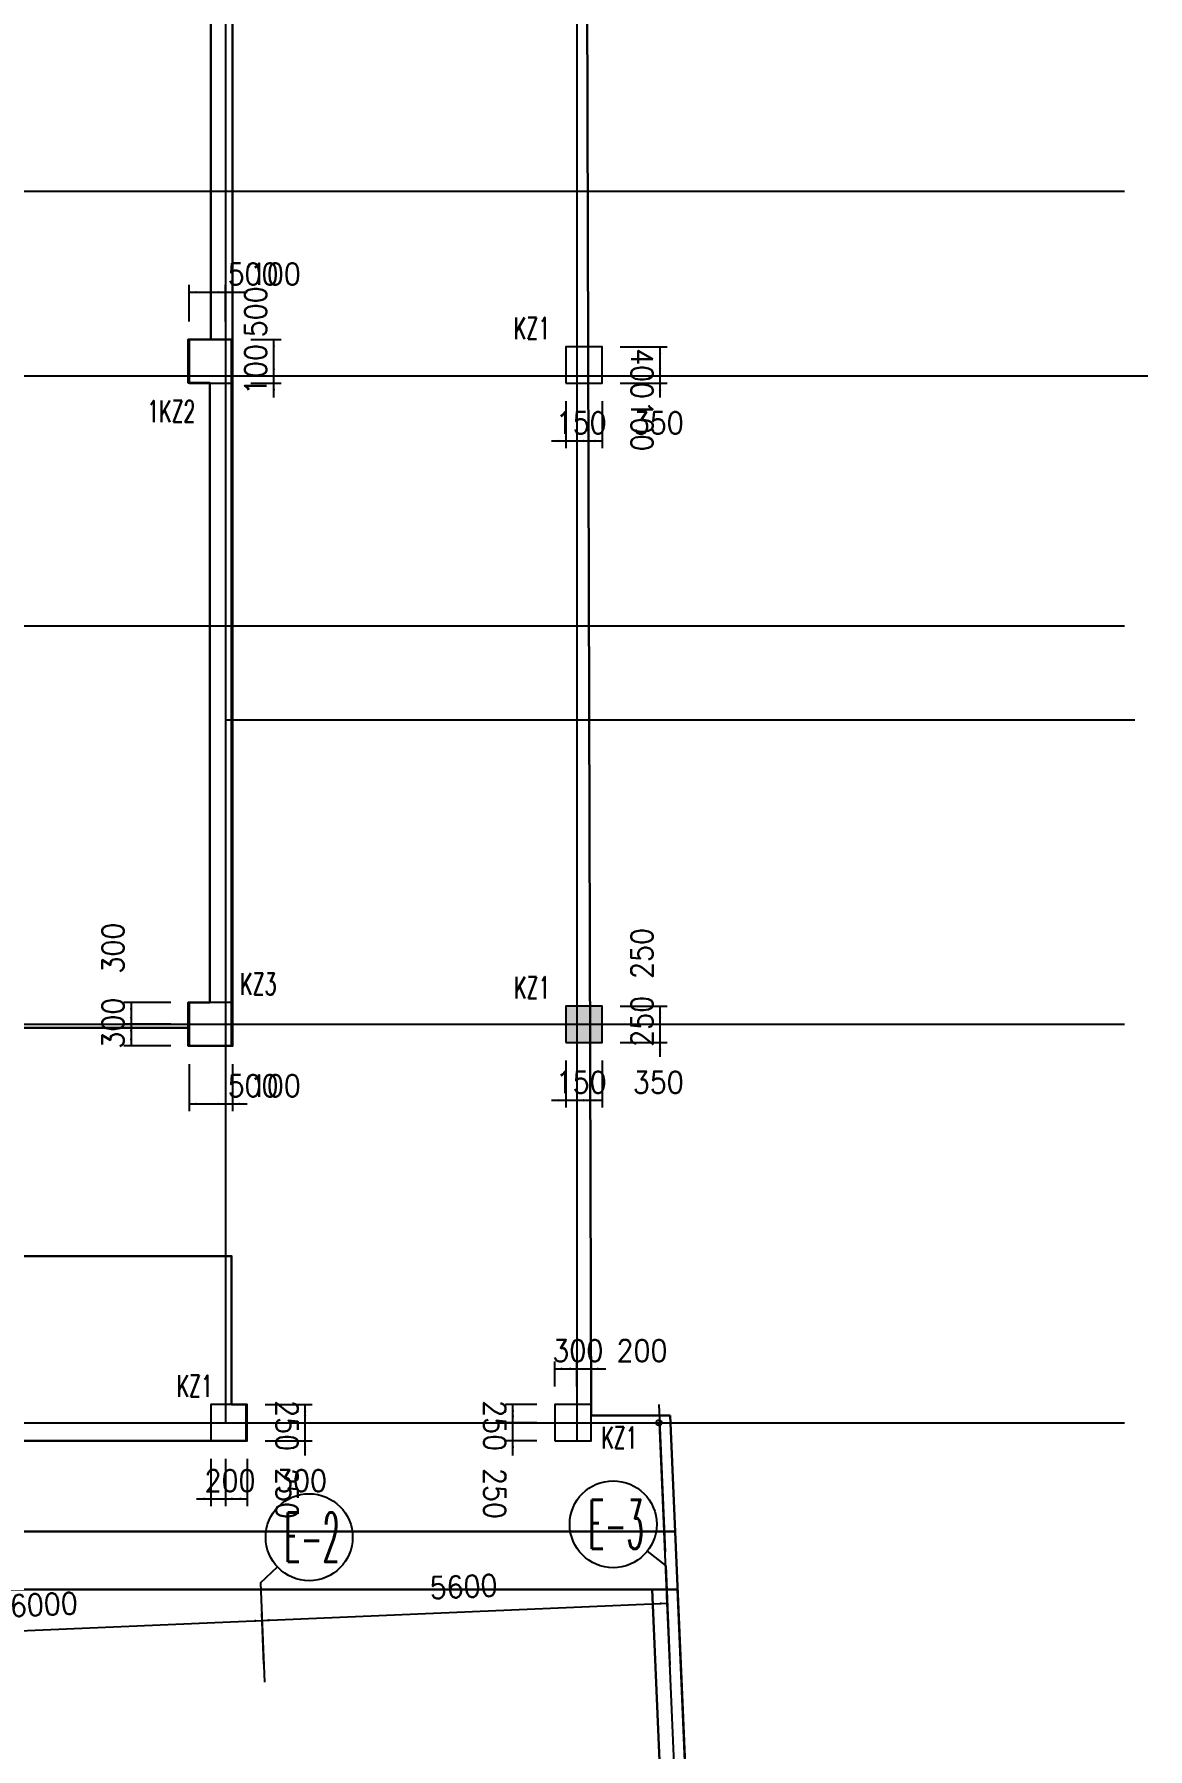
# Model space of a CAD drawing. Extents: x 387171 to 699106, y 11966 to 245688.
# Drawn here: x 649471 to 664839, y 191589 to 215251 of the extents above; entities that cross this region are included whole.
import ezdxf
from ezdxf.enums import TextEntityAlignment as Align

# ---------------------------------------------------------------- set-up
doc = ezdxf.new("R2010")
doc.units = 0
doc.header["$LTSCALE"] = 100
doc.header["$MEASUREMENT"] = 0
for name, color, linetype in [('COLU', 7, 'Continuous'), ('colu-主楼', 7, 'Continuous'), ('DIM', 3, 'Continuous'), ('DOTE', 253, 'Continuous'), ('HATCH', 254, 'Continuous'), ('h后浇带', 51, 'Continuous'), ('L-AXIS', 3, 'Continuous'), ('NUM', 7, 'Continuous'), ('小尺寸', 4, 'Continuous'), ('柱标注', 2, 'Continuous')]:
    doc.layers.add(name, color=color, linetype=linetype)
doc.styles.get("Standard").update_dxf_attribs({"font": 'standard'})
doc.dimstyles.get("Standard").update_dxf_attribs({"dimtxt": 300, "dimasz": 100, "dimexe": 100, "dimexo": 250, "dimgap": 100, "dimtad": 0, "dimtoh": 1, "dimdec": 0, "dimdsep": 46, "dimcen": 0.09, "dimclrt": 7, "dimadec": 0, "dimazin": 0, "dimtfac": 1, "dimtdec": 4, "dimtofl": 0, "dimtmove": 0, "dimatfit": 3, "dimfxl": 1, "dimtolj": 1, "dimtzin": 0, "dimarcsym": 0})

# ---------------------------------------------------------------- blocks, each defined once
blk = doc.blocks.new('*D4590')
at = {"layer": 'L-AXIS', "color": 0, "linetype": 'ByBlock', "lineweight": -2}
for p, q in [((646619, 193102), (652614, 193358)), ((652639, 192755), (652610, 193458)), ((646645, 192499), (646615, 193202))]:
    blk.add_line(p, q, dxfattribs=at)
for points in [[(652614, 193358), (652515, 193337), (652513, 193370)], [(646619, 193102), (646718, 193123), (646720, 193090)]]:
    blk.add_solid(points, dxfattribs=at)
at = {"layer": 'L-AXIS', "color": 7, "linetype": 'Continuous', "lineweight": -2, "insert": (649602, 193580), "char_height": 300, "width": 770, "attachment_point": 5, "rotation": 2.444}
blk.add_mtext('6000', dxfattribs=at)
blk = doc.blocks.new('*D3762')
at = {"layer": 'L-AXIS', "color": 0, "linetype": 'ByBlock', "lineweight": -2}
for p, q in [((652614, 193358), (658209, 193597)), ((658234, 192994), (658204, 193697)), ((652639, 192755), (652610, 193458))]:
    blk.add_line(p, q, dxfattribs=at)
for points in [[(658209, 193597), (658109, 193576), (658108, 193609)], [(652614, 193358), (652713, 193379), (652714, 193346)]]:
    blk.add_solid(points, dxfattribs=at)
at = {"layer": 'L-AXIS', "color": 7, "linetype": 'Continuous', "lineweight": -2, "insert": (655396, 193827), "char_height": 300, "width": 775, "attachment_point": 5, "rotation": 2.444}
blk.add_mtext('5600', dxfattribs=at)
blk = doc.blocks.new('_AXISO')
blk.add_circle((0, 0), 0.5)
blk = doc.blocks.new('*D4129')
at = {"layer": '小尺寸', "color": 0, "linetype": 'ByBlock', "lineweight": -2}
for p, q in [((651608, 211288), (651608, 211791)), ((652108, 211288), (652108, 211791)), ((651608, 211691), (652108, 211691))]:
    blk.add_line(p, q, dxfattribs=at)
for points in [[(651608, 211691), (651708, 211707), (651708, 211674)], [(652108, 211691), (652008, 211674), (652008, 211707)]]:
    blk.add_solid(points, dxfattribs=at)
at = {"layer": '小尺寸', "color": 7, "linetype": 'Continuous', "lineweight": -2, "insert": (652491, 211941), "char_height": 300, "width": 566.67, "attachment_point": 5}
blk.add_mtext('500', dxfattribs=at)
blk = doc.blocks.new('*D377')
at = {"layer": '小尺寸', "color": 0, "linetype": 'ByBlock', "lineweight": -2}
for p, q in [((652108, 211288), (652108, 211791)), ((652208, 211288), (652208, 211791)), ((651908, 211691), (652408, 211691))]:
    blk.add_line(p, q, dxfattribs=at)
for points in [[(652108, 211691), (652008, 211674), (652008, 211707)], [(652208, 211691), (652308, 211707), (652308, 211674)]]:
    blk.add_solid(points, dxfattribs=at)
at = {"layer": '小尺寸', "color": 7, "linetype": 'Continuous', "lineweight": -2, "insert": (652798, 211941), "char_height": 300, "width": 476.67, "attachment_point": 5}
blk.add_mtext('100', dxfattribs=at)
blk = doc.blocks.new('*D539')
at = {"layer": '小尺寸', "color": 0, "linetype": 'ByBlock', "lineweight": -2}
for p, q in [((652777, 210238), (652777, 210738)), ((652458, 210538), (652877, 210538)), ((652458, 210438), (652877, 210438))]:
    blk.add_line(p, q, dxfattribs=at)
for points in [[(652777, 210538), (652761, 210638), (652794, 210638)], [(652777, 210438), (652794, 210338), (652761, 210338)]]:
    blk.add_solid(points, dxfattribs=at)
at = {"layer": '小尺寸', "color": 7, "linetype": 'Continuous', "lineweight": -2, "insert": (652527, 210624), "char_height": 300, "width": 476.67, "attachment_point": 5, "rotation": 90}
blk.add_mtext('100', dxfattribs=at)
blk = doc.blocks.new('*D303')
at = {"layer": '小尺寸', "color": 0, "linetype": 'ByBlock', "lineweight": -2}
for p, q in [((652458, 211038), (652877, 211038)), ((652777, 210538), (652777, 211038)), ((652458, 210538), (652877, 210538))]:
    blk.add_line(p, q, dxfattribs=at)
for points in [[(652777, 211038), (652794, 210938), (652761, 210938)], [(652777, 210538), (652761, 210638), (652794, 210638)]]:
    blk.add_solid(points, dxfattribs=at)
at = {"layer": '小尺寸', "color": 7, "linetype": 'Continuous', "lineweight": -2, "insert": (652527, 211421), "char_height": 300, "width": 566.67, "attachment_point": 5, "rotation": 90}
blk.add_mtext('500', dxfattribs=at)
blk = doc.blocks.new('*D1702')
at = {"layer": 'DIM', "color": 0, "linetype": 'ByBlock', "lineweight": -2}
for p, q in [((656658, 196588), (656658, 196933)), ((656958, 196588), (656958, 196933)), ((656658, 196833), (656958, 196833))]:
    blk.add_line(p, q, dxfattribs=at)
for points in [[(656658, 196833), (656758, 196849), (656758, 196816)], [(656958, 196833), (656858, 196816), (656858, 196849)]]:
    blk.add_solid(points, dxfattribs=at)
at = {"layer": 'DIM', "color": 7, "linetype": 'Continuous', "lineweight": -2, "insert": (656973, 197083), "char_height": 300, "width": 566.67, "attachment_point": 5}
blk.add_mtext('300', dxfattribs=at)
blk = doc.blocks.new('*D1908')
at = {"layer": 'DIM', "color": 0, "linetype": 'ByBlock', "lineweight": -2}
for p, q in [((656958, 196588), (656958, 196933)), ((657158, 196588), (657158, 196933)), ((656758, 196833), (657358, 196833))]:
    blk.add_line(p, q, dxfattribs=at)
for points in [[(656958, 196833), (656858, 196816), (656858, 196849)], [(657158, 196833), (657258, 196849), (657258, 196816)]]:
    blk.add_solid(points, dxfattribs=at)
at = {"layer": 'DIM', "color": 7, "linetype": 'Continuous', "lineweight": -2, "insert": (657859, 197083), "char_height": 300, "width": 566.67, "attachment_point": 5}
blk.add_mtext('200', dxfattribs=at)
blk = doc.blocks.new('*D2698')
at = {"layer": 'DIM', "color": 0, "linetype": 'ByBlock', "lineweight": -2}
for p, q in [((656077, 195638), (656077, 196288)), ((656408, 196088), (655977, 196088)), ((656408, 195838), (655977, 195838))]:
    blk.add_line(p, q, dxfattribs=at)
for points in [[(656077, 196088), (656061, 196188), (656094, 196188)], [(656077, 195838), (656094, 195738), (656061, 195738)]]:
    blk.add_solid(points, dxfattribs=at)
at = {"layer": 'DIM', "color": 7, "linetype": 'Continuous', "lineweight": -2, "insert": (655827, 195112), "char_height": 300, "width": 566.67, "attachment_point": 5, "rotation": 270}
blk.add_mtext('250', dxfattribs=at)
blk = doc.blocks.new('*D2464')
at = {"layer": 'DIM', "color": 0, "linetype": 'ByBlock', "lineweight": -2}
for p, q in [((656408, 196338), (655977, 196338)), ((656077, 196088), (656077, 196338)), ((656408, 196088), (655977, 196088))]:
    blk.add_line(p, q, dxfattribs=at)
for points in [[(656077, 196338), (656094, 196238), (656061, 196238)], [(656077, 196088), (656061, 196188), (656094, 196188)]]:
    blk.add_solid(points, dxfattribs=at)
at = {"layer": 'DIM', "color": 7, "linetype": 'Continuous', "lineweight": -2, "insert": (655827, 196048), "char_height": 300, "width": 566.67, "attachment_point": 5, "rotation": 270}
blk.add_mtext('250', dxfattribs=at)
blk = doc.blocks.new('*D3238')
at = {"layer": 'DIM', "color": 0, "linetype": 'ByBlock', "lineweight": -2}
for p, q in [((651908, 195588), (651908, 194938)), ((652108, 195588), (652108, 194938)), ((651708, 195038), (652308, 195038))]:
    blk.add_line(p, q, dxfattribs=at)
for points in [[(651908, 195038), (651808, 195021), (651808, 195055)], [(652108, 195038), (652208, 195055), (652208, 195021)]]:
    blk.add_solid(points, dxfattribs=at)
at = {"layer": 'DIM', "color": 7, "linetype": 'Continuous', "lineweight": -2, "insert": (652173, 195288), "char_height": 300, "width": 566.67, "attachment_point": 5}
blk.add_mtext('200', dxfattribs=at)
blk = doc.blocks.new('*D2849')
at = {"layer": 'DIM', "color": 0, "linetype": 'ByBlock', "lineweight": -2}
for p, q in [((652108, 195588), (652108, 194938)), ((652408, 195588), (652408, 194938)), ((652108, 195038), (652408, 195038))]:
    blk.add_line(p, q, dxfattribs=at)
for points in [[(652108, 195038), (652208, 195055), (652208, 195021)], [(652408, 195038), (652308, 195021), (652308, 195055)]]:
    blk.add_solid(points, dxfattribs=at)
at = {"layer": 'DIM', "color": 7, "linetype": 'Continuous', "lineweight": -2, "insert": (653159, 195288), "char_height": 300, "width": 566.67, "attachment_point": 5}
blk.add_mtext('300', dxfattribs=at)
blk = doc.blocks.new('*D3763')
at = {"layer": 'DIM', "color": 0, "linetype": 'ByBlock', "lineweight": -2}
for p, q in [((653208, 195638), (653208, 196288)), ((652658, 196088), (653308, 196088)), ((652658, 195838), (653308, 195838))]:
    blk.add_line(p, q, dxfattribs=at)
for points in [[(653208, 196088), (653191, 196188), (653225, 196188)], [(653208, 195838), (653225, 195738), (653191, 195738)]]:
    blk.add_solid(points, dxfattribs=at)
at = {"layer": 'DIM', "color": 7, "linetype": 'Continuous', "lineweight": -2, "insert": (652958, 195112), "char_height": 300, "width": 566.67, "attachment_point": 5, "rotation": 270}
blk.add_mtext('250', dxfattribs=at)
blk = doc.blocks.new('*D3943')
at = {"layer": 'DIM', "color": 0, "linetype": 'ByBlock', "lineweight": -2}
for p, q in [((652658, 196338), (653308, 196338)), ((653208, 196088), (653208, 196338)), ((652658, 196088), (653308, 196088))]:
    blk.add_line(p, q, dxfattribs=at)
for points in [[(653208, 196338), (653225, 196238), (653191, 196238)], [(653208, 196088), (653191, 196188), (653225, 196188)]]:
    blk.add_solid(points, dxfattribs=at)
at = {"layer": 'DIM', "color": 7, "linetype": 'Continuous', "lineweight": -2, "insert": (652958, 196048), "char_height": 300, "width": 566.67, "attachment_point": 5, "rotation": 270}
blk.add_mtext('250', dxfattribs=at)
blk = doc.blocks.new('*D1595')
at = {"layer": 'DIM', "color": 0, "linetype": 'ByBlock', "lineweight": -2}
for p, q in [((651358, 201888), (650708, 201888)), ((650808, 201888), (650808, 201588)), ((651358, 201588), (650708, 201588))]:
    blk.add_line(p, q, dxfattribs=at)
for points in [[(650808, 201888), (650825, 201788), (650791, 201788)], [(650808, 201588), (650791, 201688), (650825, 201688)]]:
    blk.add_solid(points, dxfattribs=at)
at = {"layer": 'DIM', "color": 7, "linetype": 'Continuous', "lineweight": -2, "insert": (650558, 202639), "char_height": 300, "width": 566.67, "attachment_point": 5, "rotation": 90}
blk.add_mtext('300', dxfattribs=at)
blk = doc.blocks.new('*D1200')
at = {"layer": 'DIM', "color": 0, "linetype": 'ByBlock', "lineweight": -2}
for p, q in [((651358, 201588), (650708, 201588)), ((650808, 201588), (650808, 201288)), ((651358, 201288), (650708, 201288))]:
    blk.add_line(p, q, dxfattribs=at)
for points in [[(650808, 201588), (650825, 201488), (650791, 201488)], [(650808, 201288), (650791, 201388), (650825, 201388)]]:
    blk.add_solid(points, dxfattribs=at)
at = {"layer": 'DIM', "color": 7, "linetype": 'Continuous', "lineweight": -2, "insert": (650558, 201603), "char_height": 300, "width": 566.67, "attachment_point": 5, "rotation": 90}
blk.add_mtext('300', dxfattribs=at)
blk = doc.blocks.new('*D1981')
at = {"layer": 'DIM', "color": 0, "linetype": 'ByBlock', "lineweight": -2}
for p, q in [((651608, 201038), (651608, 200388)), ((652108, 201038), (652108, 200388)), ((651608, 200488), (652108, 200488))]:
    blk.add_line(p, q, dxfattribs=at)
for points in [[(651608, 200488), (651708, 200505), (651708, 200471)], [(652108, 200488), (652008, 200471), (652008, 200505)]]:
    blk.add_solid(points, dxfattribs=at)
at = {"layer": 'DIM', "color": 7, "linetype": 'Continuous', "lineweight": -2, "insert": (652491, 200738), "char_height": 300, "width": 566.67, "attachment_point": 5}
blk.add_mtext('500', dxfattribs=at)
blk = doc.blocks.new('*D1726')
at = {"layer": 'DIM', "color": 0, "linetype": 'ByBlock', "lineweight": -2}
for p, q in [((652108, 201038), (652108, 200388)), ((652208, 201038), (652208, 200388)), ((651908, 200488), (652408, 200488))]:
    blk.add_line(p, q, dxfattribs=at)
for points in [[(652108, 200488), (652008, 200471), (652008, 200505)], [(652208, 200488), (652308, 200505), (652308, 200471)]]:
    blk.add_solid(points, dxfattribs=at)
at = {"layer": 'DIM', "color": 7, "linetype": 'Continuous', "lineweight": -2, "insert": (652798, 200738), "char_height": 300, "width": 476.67, "attachment_point": 5}
blk.add_mtext('100', dxfattribs=at)
blk = doc.blocks.new('*D1922')
at = {"layer": 'DIM', "color": 0, "linetype": 'ByBlock', "lineweight": -2}
for p, q in [((656808, 201088), (656808, 200438)), ((656958, 201088), (656958, 200438)), ((656608, 200538), (657158, 200538))]:
    blk.add_line(p, q, dxfattribs=at)
for points in [[(656808, 200538), (656708, 200521), (656708, 200555)], [(656958, 200538), (657058, 200555), (657058, 200521)]]:
    blk.add_solid(points, dxfattribs=at)
at = {"layer": 'DIM', "color": 7, "linetype": 'Continuous', "lineweight": -2, "insert": (657019, 200788), "char_height": 300, "width": 476.67, "attachment_point": 5}
blk.add_mtext('150', dxfattribs=at)
blk = doc.blocks.new('*D2676')
at = {"layer": 'DIM', "color": 0, "linetype": 'ByBlock', "lineweight": -2}
for p, q in [((656958, 201088), (656958, 200438)), ((657308, 201088), (657308, 200438)), ((656958, 200538), (657308, 200538))]:
    blk.add_line(p, q, dxfattribs=at)
for points in [[(656958, 200538), (657058, 200555), (657058, 200521)], [(657308, 200538), (657208, 200521), (657208, 200555)]]:
    blk.add_solid(points, dxfattribs=at)
at = {"layer": 'DIM', "color": 7, "linetype": 'Continuous', "lineweight": -2, "insert": (658084, 200788), "char_height": 300, "width": 566.67, "attachment_point": 5}
blk.add_mtext('350', dxfattribs=at)
blk = doc.blocks.new('*D2443')
at = {"layer": 'DIM', "color": 0, "linetype": 'ByBlock', "lineweight": -2}
for p, q in [((658108, 201138), (658108, 201788)), ((657558, 201588), (658208, 201588)), ((657558, 201338), (658208, 201338))]:
    blk.add_line(p, q, dxfattribs=at)
for points in [[(658108, 201588), (658091, 201688), (658125, 201688)], [(658108, 201338), (658125, 201238), (658091, 201238)]]:
    blk.add_solid(points, dxfattribs=at)
at = {"layer": 'DIM', "color": 7, "linetype": 'Continuous', "lineweight": -2, "insert": (657858, 201628), "char_height": 300, "width": 566.67, "attachment_point": 5, "rotation": 90}
blk.add_mtext('250', dxfattribs=at)
blk = doc.blocks.new('*D3216')
at = {"layer": 'DIM', "color": 0, "linetype": 'ByBlock', "lineweight": -2}
for p, q in [((657558, 201838), (658208, 201838)), ((658108, 201588), (658108, 201838)), ((657558, 201588), (658208, 201588))]:
    blk.add_line(p, q, dxfattribs=at)
for points in [[(658108, 201838), (658125, 201738), (658091, 201738)], [(658108, 201588), (658091, 201688), (658125, 201688)]]:
    blk.add_solid(points, dxfattribs=at)
at = {"layer": 'DIM', "color": 7, "linetype": 'Continuous', "lineweight": -2, "insert": (657858, 202564), "char_height": 300, "width": 566.67, "attachment_point": 5, "rotation": 90}
blk.add_mtext('250', dxfattribs=at)
blk = doc.blocks.new('*D1217')
at = {"layer": 'DIM', "color": 0, "linetype": 'ByBlock', "lineweight": -2}
for p, q in [((656808, 210188), (656808, 209538)), ((656958, 210188), (656958, 209538)), ((656608, 209638), (657158, 209638))]:
    blk.add_line(p, q, dxfattribs=at)
for points in [[(656808, 209638), (656708, 209621), (656708, 209655)], [(656958, 209638), (657058, 209655), (657058, 209621)]]:
    blk.add_solid(points, dxfattribs=at)
at = {"layer": 'DIM', "color": 7, "linetype": 'Continuous', "lineweight": -2, "insert": (657019, 209888), "char_height": 300, "width": 476.67, "attachment_point": 5}
blk.add_mtext('150', dxfattribs=at)
blk = doc.blocks.new('*D2002')
at = {"layer": 'DIM', "color": 0, "linetype": 'ByBlock', "lineweight": -2}
for p, q in [((656958, 210188), (656958, 209538)), ((657308, 210188), (657308, 209538)), ((656958, 209638), (657308, 209638))]:
    blk.add_line(p, q, dxfattribs=at)
for points in [[(656958, 209638), (657058, 209655), (657058, 209621)], [(657308, 209638), (657208, 209621), (657208, 209655)]]:
    blk.add_solid(points, dxfattribs=at)
at = {"layer": 'DIM', "color": 7, "linetype": 'Continuous', "lineweight": -2, "insert": (658084, 209888), "char_height": 300, "width": 566.67, "attachment_point": 5}
blk.add_mtext('350', dxfattribs=at)
blk = doc.blocks.new('*D1741')
at = {"layer": 'DIM', "color": 0, "linetype": 'ByBlock', "lineweight": -2}
for p, q in [((658108, 210238), (658108, 210738)), ((657558, 210538), (658208, 210538)), ((657558, 210438), (658208, 210438))]:
    blk.add_line(p, q, dxfattribs=at)
for points in [[(658108, 210538), (658091, 210638), (658125, 210638)], [(658108, 210438), (658125, 210338), (658091, 210338)]]:
    blk.add_solid(points, dxfattribs=at)
at = {"layer": 'DIM', "color": 7, "linetype": 'Continuous', "lineweight": -2, "insert": (657858, 209848), "char_height": 300, "width": 476.67, "attachment_point": 5, "rotation": 270}
blk.add_mtext('100', dxfattribs=at)
blk = doc.blocks.new('*D1946')
at = {"layer": 'DIM', "color": 0, "linetype": 'ByBlock', "lineweight": -2}
for p, q in [((657558, 210938), (658208, 210938)), ((658108, 210538), (658108, 210938)), ((657558, 210538), (658208, 210538))]:
    blk.add_line(p, q, dxfattribs=at)
for points in [[(658108, 210938), (658125, 210838), (658091, 210838)], [(658108, 210538), (658091, 210638), (658125, 210638)]]:
    blk.add_solid(points, dxfattribs=at)
at = {"layer": 'DIM', "color": 7, "linetype": 'Continuous', "lineweight": -2, "insert": (657858, 210568), "char_height": 300, "width": 576.67, "attachment_point": 5, "rotation": 270}
blk.add_mtext('400', dxfattribs=at)
blk = doc.blocks.new('后浇带现场')
at = {"color": 6, "lineweight": 30}
for points in [[(775670, 730852), (815757, 730852), (815757, 721630), (841315, 721630)], [(775507, 730049), (814957, 730052), (814957, 720830), (841315, 720830)]]:
    blk.add_lwpolyline(points, dxfattribs=at)
at = {"layer": 'h后浇带', "color": 1}
for p, q in [((815757, 721630), (841315, 721630)), ((822057, 720830), (841349, 720830))]:
    blk.add_line(p, q, dxfattribs=at)

msp = doc.modelspace()

# ---------------------------------------------------------------- hatches: boundary and pattern name
at = {"layer": 'HATCH'}
msp.add_hatch(color=256, dxfattribs=at).paths.add_polyline_path([(656808.1, 201337.9), (657308.1, 201337.9), (657308.1, 201837.9), (656808.1, 201837.9)], flags=0)

# ---------------------------------------------------------------- linework, layer by layer
at = {"color": 6, "lineweight": 30}
for points in [[(476181.3, 232428.8), (494258.1, 233154.4), (494258.1, 231537.9), (540808.1, 231537.9), (540808.1, 232387.9), (590208.1, 232387.9), (590208.1, 232187.9), (593108.1, 232187.9), (593108.1, 230737.9), (608058.1, 230737.9), (608058.1, 231687.9), (648158.1, 231687.9), (648158.1, 230737.9), (657058.1, 230737.9), (657158.1, 196187.9), (658248.2, 196187.9), (663075.9, 83077.9), (659946, 47787.8), (654318.1, 48286.9), (653832.2, 42808.4), (496133.5, 56794.9), (482757.4, 68610.1), (476181.3, 232428.8)], [(651895.3, 211038.9), (651595.3, 211038.9), (651595.3, 210438.9), (651895.3, 210438.9), (651895.3, 201888.9), (651595.3, 201888.9), (651596.1, 201288.9), (652195.3, 201288.9), (652195.2, 211038.9), (651595.3, 211038.9)], [(646995.3, 201338.9), (646695.3, 201338.9), (646695.3, 196338.9), (646595.3, 196338.9), (646595.3, 195838.9), (652395.3, 195838.9), (652395.3, 196338.9), (652195.3, 196338.9), (652195.3, 198388.9), (646995.3, 198388.9), (646995.3, 201338.9)]]:
    msp.add_lwpolyline(points, dxfattribs=at)
at = {"color": 4, "lineweight": 30}
msp.add_lwpolyline([(647108.1, 201537.9), (651608.1, 201537.9), (651608.8, 201287.9), (652208.1, 201287.9), (652207.8, 225137.9), (652808.1, 225137.9), (652808.1, 226037.9)], dxfattribs=at)
at = {"color": 2, "lineweight": 30}
msp.add_lwpolyline([(652808.1, 226037.9), (652458.1, 226037.9), (652458.1, 225487.9), (651858.1, 225487.9), (651858.1, 222437.9), (651308.1, 222437.9), (651308.1, 222137.9), (651908.1, 222137.9), (651908.1, 217637.9), (651608.1, 217637.9), (651608.1, 217037.9), (651908.1, 217037.9), (651908.1, 211037.9), (652208.1, 211037.9), (652207.8, 225137.9), (652808.1, 225137.9), (652808.1, 226037.9)], dxfattribs=at)
at = {"color": 3, "lineweight": 30}
msp.add_lwpolyline([(658202, 189062.6), (658000.3, 193787.9), (658350.6, 193787.9), (661285.3, 125041.9)], dxfattribs=at)
at = {"layer": 'COLU'}
for points in [[(656808.1, 210437.9), (657308.1, 210437.9), (657308.1, 210937.9), (656808.1, 210937.9)], [(652208.1, 201287.9), (652208.1, 201887.9), (651608.1, 201887.9), (651608.1, 201287.9)], [(656808.1, 201337.9), (657308.1, 201337.9), (657308.1, 201837.9), (656808.1, 201837.9)], [(651908.1, 195837.9), (652408.1, 195837.9), (652408.1, 196337.9), (651908.1, 196337.9)], [(656658.1, 195837.9), (657158.1, 195837.9), (657158.1, 196337.9), (656658.1, 196337.9)]]:
    msp.add_lwpolyline(points, close=True, dxfattribs=at)
at = {"layer": 'colu-主楼'}
msp.add_lwpolyline([(652208.1, 210437.9), (652208.1, 211037.9), (651608.1, 211037.9), (651608.1, 210437.9)], close=True, dxfattribs=at)
at = {"layer": 'DOTE'}
for p, q in [((652108.1, 238913.1), (652108.1, 196087.9)), ((656958.1, 238913.1), (656958.1, 195837.9)), ((488717.2, 213087.9), (664518.6, 213087.9)), ((642508.1, 210537.9), (664839.1, 210537.9)), ((488958, 207087.9), (664518.6, 207087.9)), ((652108.1, 205787.9), (664661.7, 205787.9)), ((545881.1, 201587.9), (664518.6, 201587.9)), ((534043.3, 196087.9), (664518.6, 196087.9)), ((662925.6, 83081.3), (658102.3, 196087.9))]:
    msp.add_line(p, q, dxfattribs=at)
at = {"layer": 'L-AXIS'}
for p, q in [((658091.7, 196337.9), (658178.3, 194308.2)), ((658186.5, 194117.2), (657933.3, 194316.2)), ((652591.5, 193878.5), (652826.8, 194098.2)), ((658186.5, 194117.2), (658245.1, 192744.4)), ((652591.5, 193878.5), (652650.1, 192505.6))]:
    msp.add_line(p, q, dxfattribs=at)
msp.add_lwpolyline([(658126.5, 196102, -1), (658056.9, 196073.9, -1)], format="xyb", close=True, dxfattribs=at)

# ---------------------------------------------------------------- block references
at = {"color": 3, "lineweight": 30}
msp.add_blockref('后浇带现场', (-182998.7, -527042.1), dxfattribs=at)
at = {"layer": 'L-AXIS'}
ref = msp.add_blockref('_AXISO', (657461.5, 194686.9), dxfattribs=dict(at, xscale=1199.999999999997, yscale=1200, rotation=359.9996457873763))
ref.add_attrib('A', 'E-3', (657122.1, 194347.4), dxfattribs={"height": 678.82, "width": 0.440678})
ref = msp.add_blockref('_AXISO', (653265.3, 194507.8), dxfattribs=dict(at, xscale=1199.999999999997, yscale=1200, rotation=359.9996457873763))
ref.add_attrib('A', 'E-2', (652925.9, 194168.3), dxfattribs={"height": 678.82, "width": 0.440678})

# ---------------------------------------------------------------- texts
at = {"layer": 'NUM', "color": 200, "width": 0.7}
for s, p in [('KZ1', (656091.1, 211044)), ('KZ3', (652314.1, 201994)), ('KZ1', (656093.4, 201944)), ('KZ1', (651436, 196444)), ('KZ1', (657298, 195730.9))]:
    msp.add_text(s, height=300, dxfattribs=at).set_placement(p)
at = {"layer": '柱标注', "color": 200, "width": 0.7}
msp.add_text('1KZ2', height=300, dxfattribs=at).set_placement((651361.9, 210046), align=Align.MIDDLE_CENTER)

# ---------------------------------------------------------------- dimensions: what is measured, and where the dimension line sits
at = {"layer": 'DIM', "color": 200}
for p1, p2, distance, picture, middle in [((657308.1, 210537.9), (657308.1, 210937.9), -800, '*D1946', (657858.1, 211156)), ((657308.1, 210437.9), (657308.1, 210537.9), -800, '*D1741', (657858.1, 210236)), ((656808.1, 210437.9), (656958.1, 210437.9), -800, '*D1217', (656606.1, 209887.9)), ((656958.1, 210437.9), (657308.1, 210437.9), -800, '*D2002', (657526.1, 209887.9)), ((651608.1, 201887.9), (651608.1, 201587.9), -800, '*D1595', (650558.1, 202106)), ((657308.1, 201587.9), (657308.1, 201837.9), -800, '*D3216', (657858.1, 202056)), ((651608.1, 201587.9), (651608.1, 201287.9), -800, '*D1200', (650558.1, 201069.9)), ((657308.1, 201337.9), (657308.1, 201587.9), -800, '*D2443', (657858.1, 201119.9)), ((651608.1, 201287.9), (652108.1, 201287.9), -800, '*D1981', (651858.1, 200737.9)), ((652108.1, 201287.9), (652208.1, 201287.9), -800, '*D1726', (652410, 200737.9)), ((656808.1, 201337.9), (656958.1, 201337.9), -800, '*D1922', (656606.1, 200787.9)), ((656958.1, 201337.9), (657308.1, 201337.9), -800, '*D2676', (657526.1, 200787.9)), ((656658.1, 196337.9), (656958.1, 196337.9), 494.9, '*D1702', (656440, 197082.8)), ((656958.1, 196337.9), (657158.1, 196337.9), 494.9, '*D1908', (657376.1, 197082.8)), ((652408.1, 196087.9), (652408.1, 196337.9), -800, '*D3943', (652958.1, 196556)), ((656658.1, 196087.9), (656658.1, 196337.9), 580.9, '*D2464', (655827.2, 196556)), ((652408.1, 195837.9), (652408.1, 196087.9), -800, '*D3763', (652958.1, 195619.9)), ((656658.1, 195837.9), (656658.1, 196087.9), 580.9, '*D2698', (655827.2, 195619.9)), ((651908.1, 195837.9), (652108.1, 195837.9), -800, '*D3238', (651690, 195287.9)), ((652108.1, 195837.9), (652408.1, 195837.9), -800, '*D2849', (652626.1, 195287.9))]:
    dim = msp.add_aligned_dim(p1=p1, p2=p2, distance=distance, dimstyle='Standard', dxfattribs=at)
    dim.commit()
    dim.dimension.update_dxf_attribs({"geometry": picture, "text_midpoint": middle})
at = {"layer": 'L-AXIS'}
for base, p1, p2, picture, middle in [((658208.7, 193596.8), (652650.1, 192505.6), (658245.1, 192744.4), '*D3762', (655396.3, 193827)), ((652613.8, 193358), (646655.6, 192249.7), (652650.1, 192505.6), '*D4590', (649601.6, 193579.7))]:
    dim = msp.add_linear_dim(base=base, p1=p1, p2=p2, angle=2.44399, dimstyle='Standard', dxfattribs=at)
    dim.commit()
    dim.dimension.update_dxf_attribs({"geometry": picture, "text_midpoint": middle})
at = {"layer": '小尺寸'}
for base, p1, p2, picture, middle in [((652108.1, 211690.7), (651608.1, 211037.9), (652108.1, 211037.9), '*D4129', (651858.1, 211940.7)), ((652208.1, 211690.7), (652108.1, 211037.9), (652208.1, 211037.9), '*D377', (652410, 211940.7))]:
    dim = msp.add_linear_dim(base=base, p1=p1, p2=p2, dimstyle='Standard', dxfattribs=at)
    dim.commit()
    dim.dimension.update_dxf_attribs({"geometry": picture, "text_midpoint": middle})
for base, p1, p2, picture, middle in [((652777.4, 211037.9), (652208.1, 210537.9), (652208.1, 211037.9), '*D303', (652527.4, 210787.9)), ((652777.4, 210537.9), (652208.1, 210437.9), (652208.1, 210537.9), '*D539', (652527.4, 210236))]:
    dim = msp.add_linear_dim(base=base, p1=p1, p2=p2, angle=90, dimstyle='Standard', dxfattribs=at)
    dim.commit()
    dim.dimension.update_dxf_attribs({"geometry": picture, "text_midpoint": middle})

doc.saveas('drawing.dxf')
